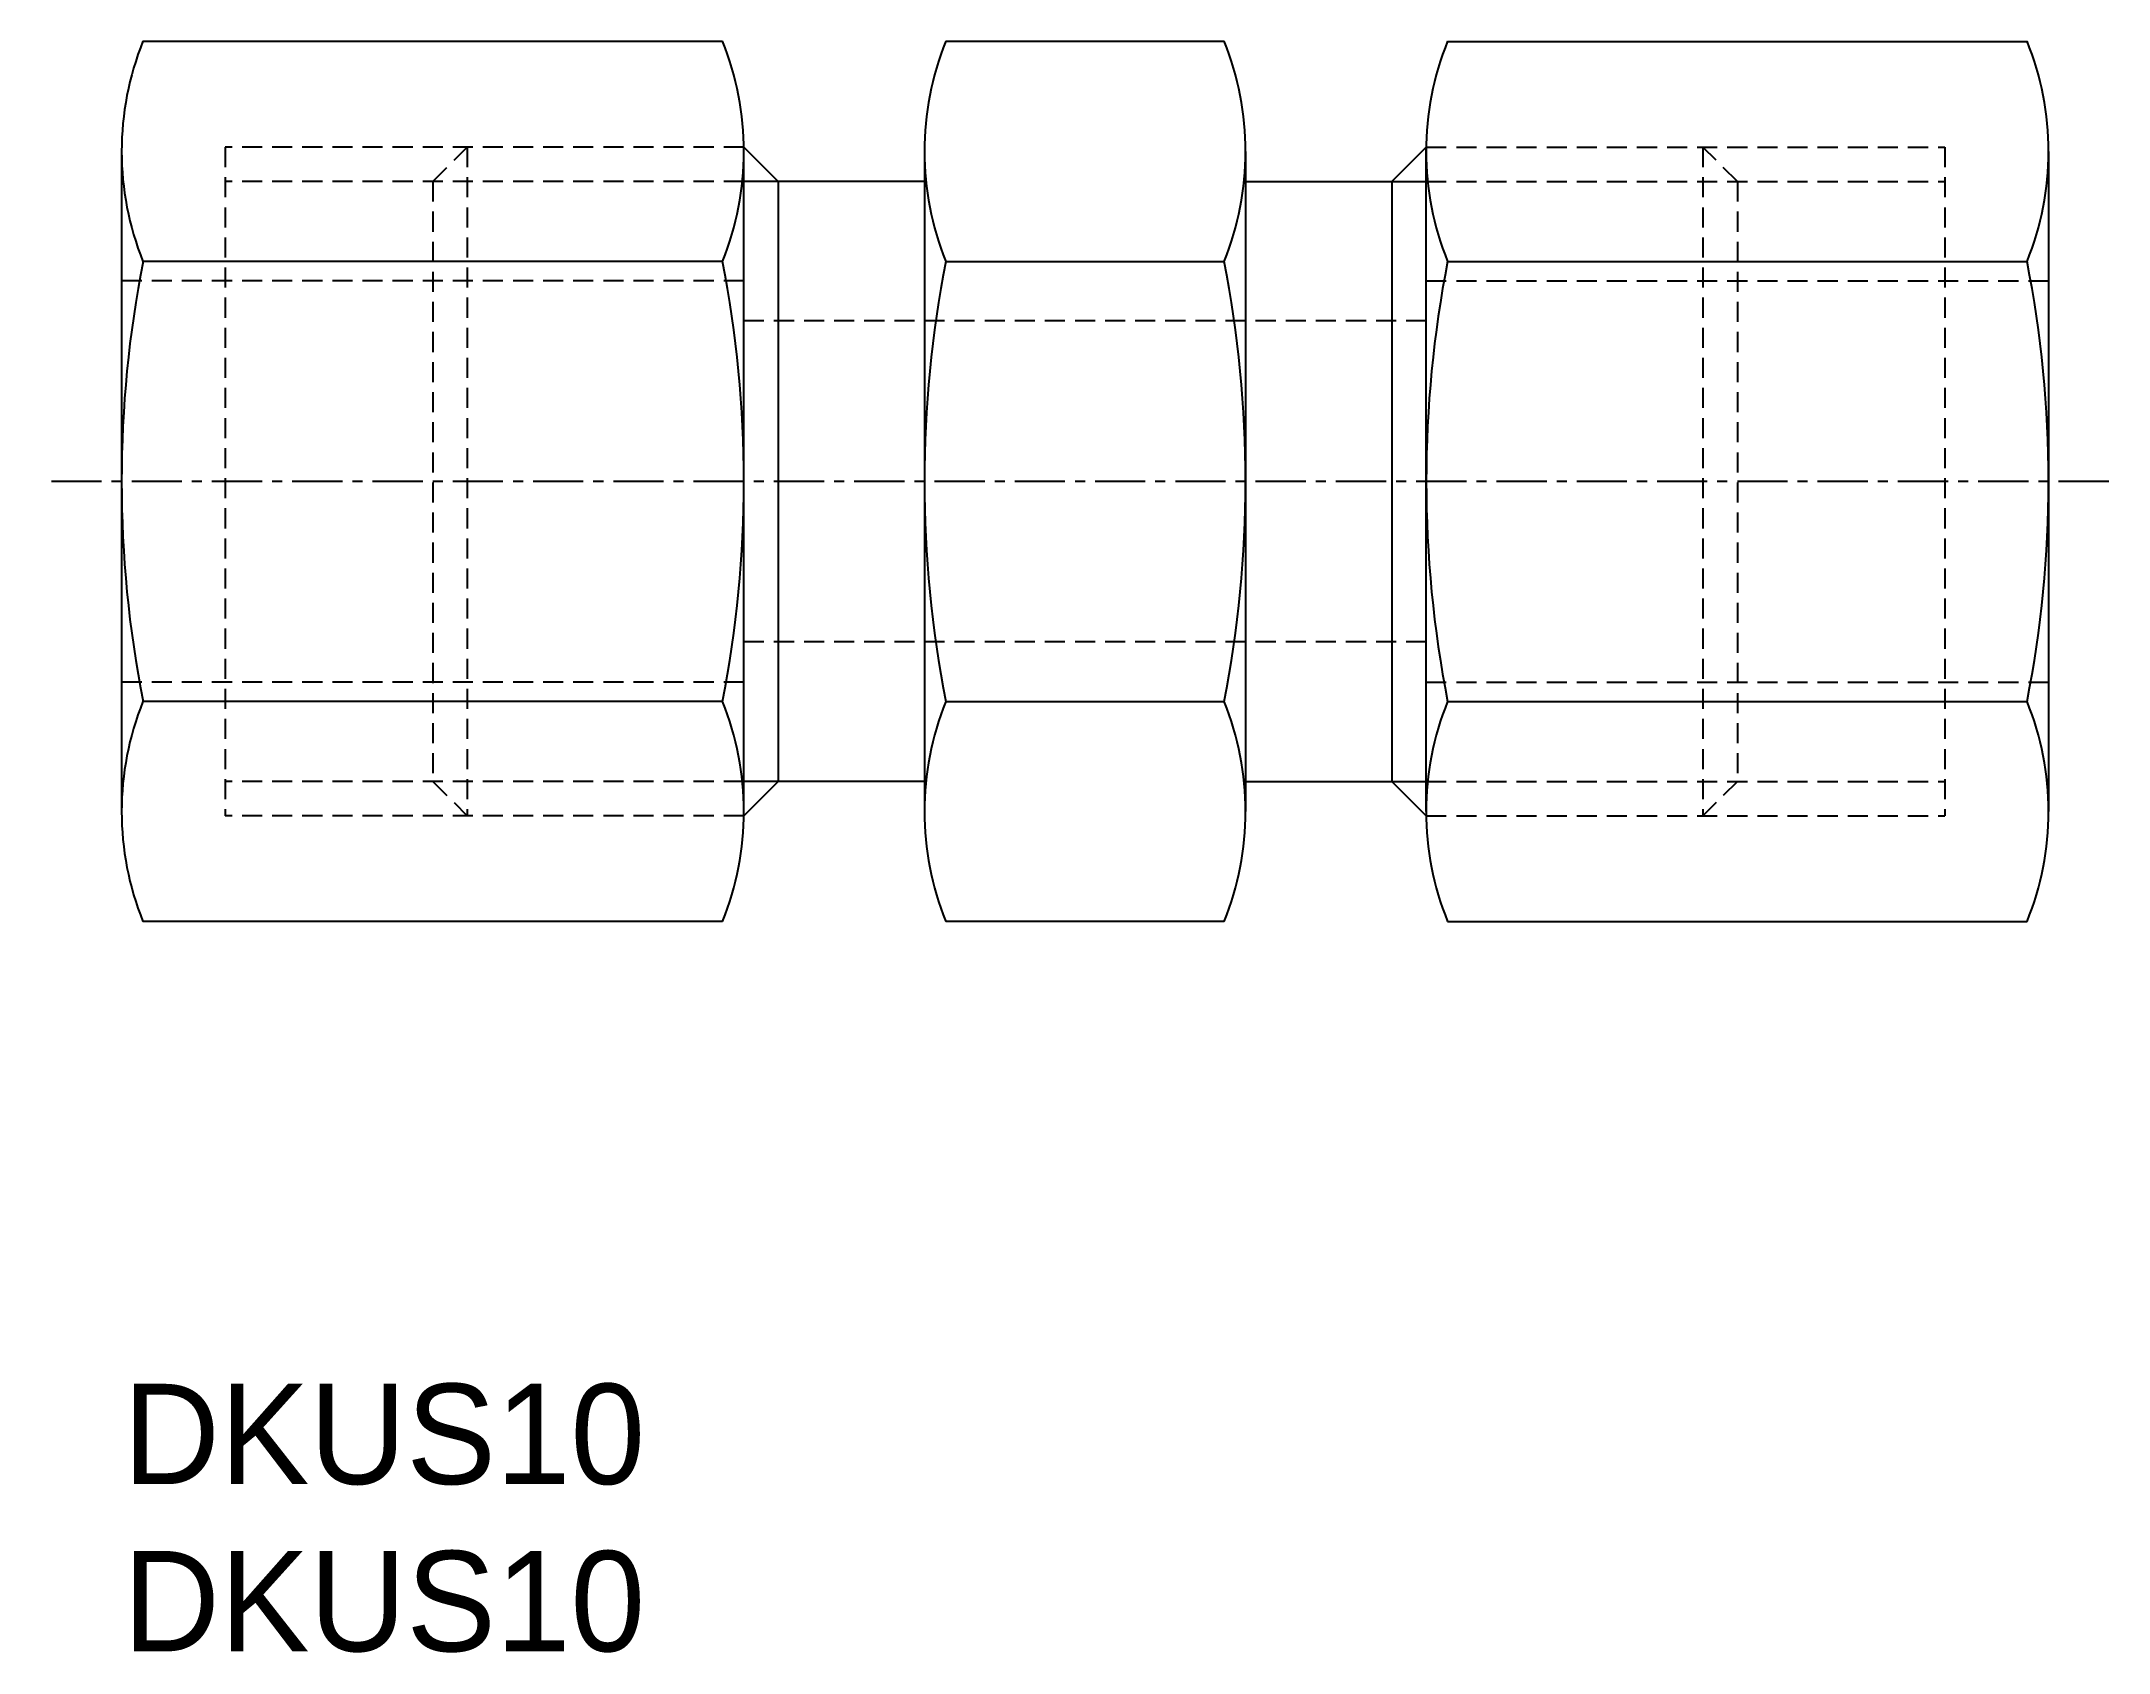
# Model space of a CAD drawing. Extents: x 152 to 203.5, y 199.5 to 239.7.
import ezdxf

# ---------------------------------------------------------------- set-up
doc = ezdxf.new("R2010")
doc.units = 0
doc.linetypes.add('CENTER', pattern=[2, 1.25, -0.25, 0.25, -0.25])
doc.linetypes.add('DASHED', pattern=[0.75, 0.5, -0.25])
doc.layers.get('0').update_dxf_attribs({"linetype": 'CONTINUOUS'})
doc.layers.add('CENTER', color=1, linetype='CENTER')

msp = doc.modelspace()

# ---------------------------------------------------------------- linework, layer by layer
for p, q in [((168.975, 239.668), (154.54, 239.668)), ((181.475, 239.668), (174.54, 239.668)), ((187.04, 239.668), (201.475, 239.668)), ((154.008, 236.926), (154.008, 228.699)), ((169.508, 228.699), (169.508, 237.03)), ((170.364, 236.174), (169.508, 237.03)), ((174.008, 236.926), (174.008, 220.471)), ((182.008, 236.926), (182.008, 220.471)), ((185.652, 236.174), (186.508, 237.03)), ((186.508, 228.699), (186.508, 237.03)), ((202.008, 236.926), (202.008, 228.699)), ((170.364, 236.174), (170.364, 221.224)), ((174.046, 236.174), (170.364, 236.174)), ((181.969, 236.174), (185.652, 236.174)), ((185.652, 236.174), (185.652, 221.224)), ((168.975, 234.183), (154.54, 234.183)), ((174.54, 234.183), (181.475, 234.183)), ((187.04, 234.183), (201.475, 234.183)), ((154.008, 228.699), (154.008, 220.471)), ((169.508, 220.471), (169.508, 228.699)), ((186.508, 220.471), (186.508, 228.699)), ((202.008, 228.699), (202.008, 220.471)), ((168.975, 223.214), (154.54, 223.214)), ((174.54, 223.214), (181.475, 223.214)), ((187.04, 223.214), (201.475, 223.214)), ((170.364, 221.224), (169.508, 220.368)), ((174.046, 221.224), (170.364, 221.224)), ((181.969, 221.224), (185.652, 221.224)), ((185.652, 221.224), (186.508, 220.368)), ((168.975, 217.729), (154.54, 217.729)), ((181.475, 217.729), (174.54, 217.729)), ((187.04, 217.729), (201.475, 217.729))]:
    msp.add_line(p, q)
at = {"color": 3, "linetype": 'DASHED'}
for p, q in [((169.508, 237.03), (156.591, 237.03)), ((156.591, 237.03), (156.591, 220.368)), ((161.758, 236.174), (162.614, 237.03)), ((162.614, 237.03), (162.614, 220.368)), ((186.508, 237.03), (199.424, 237.03)), ((193.402, 237.03), (193.402, 220.368)), ((194.258, 236.174), (193.402, 237.03)), ((199.424, 237.03), (199.424, 220.368)), ((169.508, 236.174), (156.591, 236.174)), ((161.758, 236.174), (161.758, 221.224)), ((186.508, 236.174), (199.424, 236.174)), ((194.258, 236.174), (194.258, 221.224)), ((169.508, 233.699), (154.008, 233.699)), ((186.508, 233.699), (202.008, 233.699)), ((186.508, 232.699), (169.508, 232.699)), ((186.508, 224.699), (169.508, 224.699)), ((169.508, 223.699), (154.008, 223.699)), ((186.508, 223.699), (202.008, 223.699)), ((169.508, 221.224), (156.591, 221.224)), ((161.758, 221.224), (162.614, 220.368)), ((186.508, 221.224), (199.424, 221.224)), ((194.258, 221.224), (193.402, 220.368)), ((169.508, 220.368), (156.591, 220.368)), ((186.508, 220.368), (199.424, 220.368))]:
    msp.add_line(p, q, dxfattribs=at)
at = {"color": 3, "linetype": 'CONTINUOUS'}
for p, q in [((170.364, 236.174), (169.508, 236.174)), ((185.652, 236.174), (186.508, 236.174)), ((170.364, 221.224), (169.508, 221.224)), ((185.652, 221.224), (186.508, 221.224))]:
    msp.add_line(p, q, dxfattribs=at)
for centre, radius, start, end in [((161.332, 236.926), 7.325, 158.0126, 201.9874), ((162.183, 236.926), 7.325, 338.0126, 21.9874), ((181.332, 236.926), 7.325, 158.0126, 201.9874), ((174.683, 236.926), 7.325, 338.0126, 21.9874), ((193.832, 236.926), 7.325, 158.0126, 201.9874), ((194.683, 236.926), 7.325, 338.0126, 21.9874), ((182.508, 228.699), 28.5, 168.9042, 191.0958), ((141.008, 228.699), 28.5, 348.9042, 11.0958), ((202.508, 228.699), 28.5, 168.9042, 191.0958), ((153.508, 228.699), 28.5, 348.9042, 11.0958), ((215.008, 228.699), 28.5, 168.9042, 191.0958), ((173.508, 228.699), 28.5, 348.9042, 11.0958), ((161.332, 220.471), 7.325, 158.0126, 201.9874), ((162.183, 220.471), 7.325, 338.0126, 21.9874), ((181.332, 220.471), 7.325, 158.0126, 201.9874), ((174.683, 220.471), 7.325, 338.0126, 21.9874), ((193.832, 220.471), 7.325, 158.0126, 201.9874), ((194.683, 220.471), 7.325, 338.0126, 21.9874)]:
    msp.add_arc(centre, radius, start, end)
at = {"layer": 'CENTER'}
msp.add_line((203.508, 228.699), (152.008, 228.699), dxfattribs=at)

# ---------------------------------------------------------------- texts
for p in [(154.042, 203.709), (154.042, 199.542)]:
    msp.add_text('DKUS10', height=2.5).set_placement(p)

doc.saveas('drawing.dxf')
